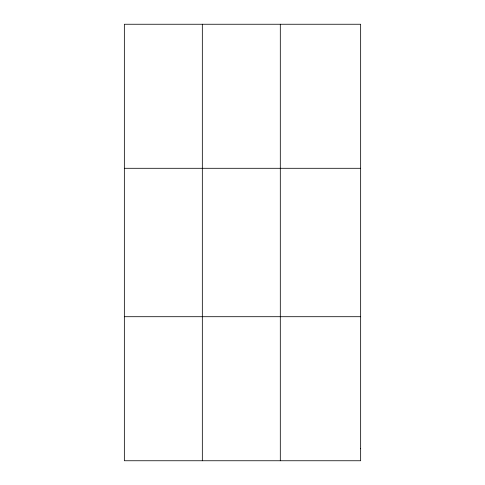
<?xml version="1.0" encoding="UTF-8"?>
<svg xmlns="http://www.w3.org/2000/svg" width="485" height="485" viewBox="0 0 485 485"><rect width="100%" height="100%" fill="white"/><g stroke="black" fill="none" stroke-linecap="round" stroke-linejoin="round"><path stroke-width="0.73" d="M202.33 460.75L202.33 24.25M280.306 460.75L280.306 24.25M124.348 168.295L360.652 168.295M124.348 316.705L360.652 316.705M360.652 448.746L360.652 460.75L124.348 460.75L124.348 24.25L360.652 24.25L360.652 448.746"/></g></svg>
